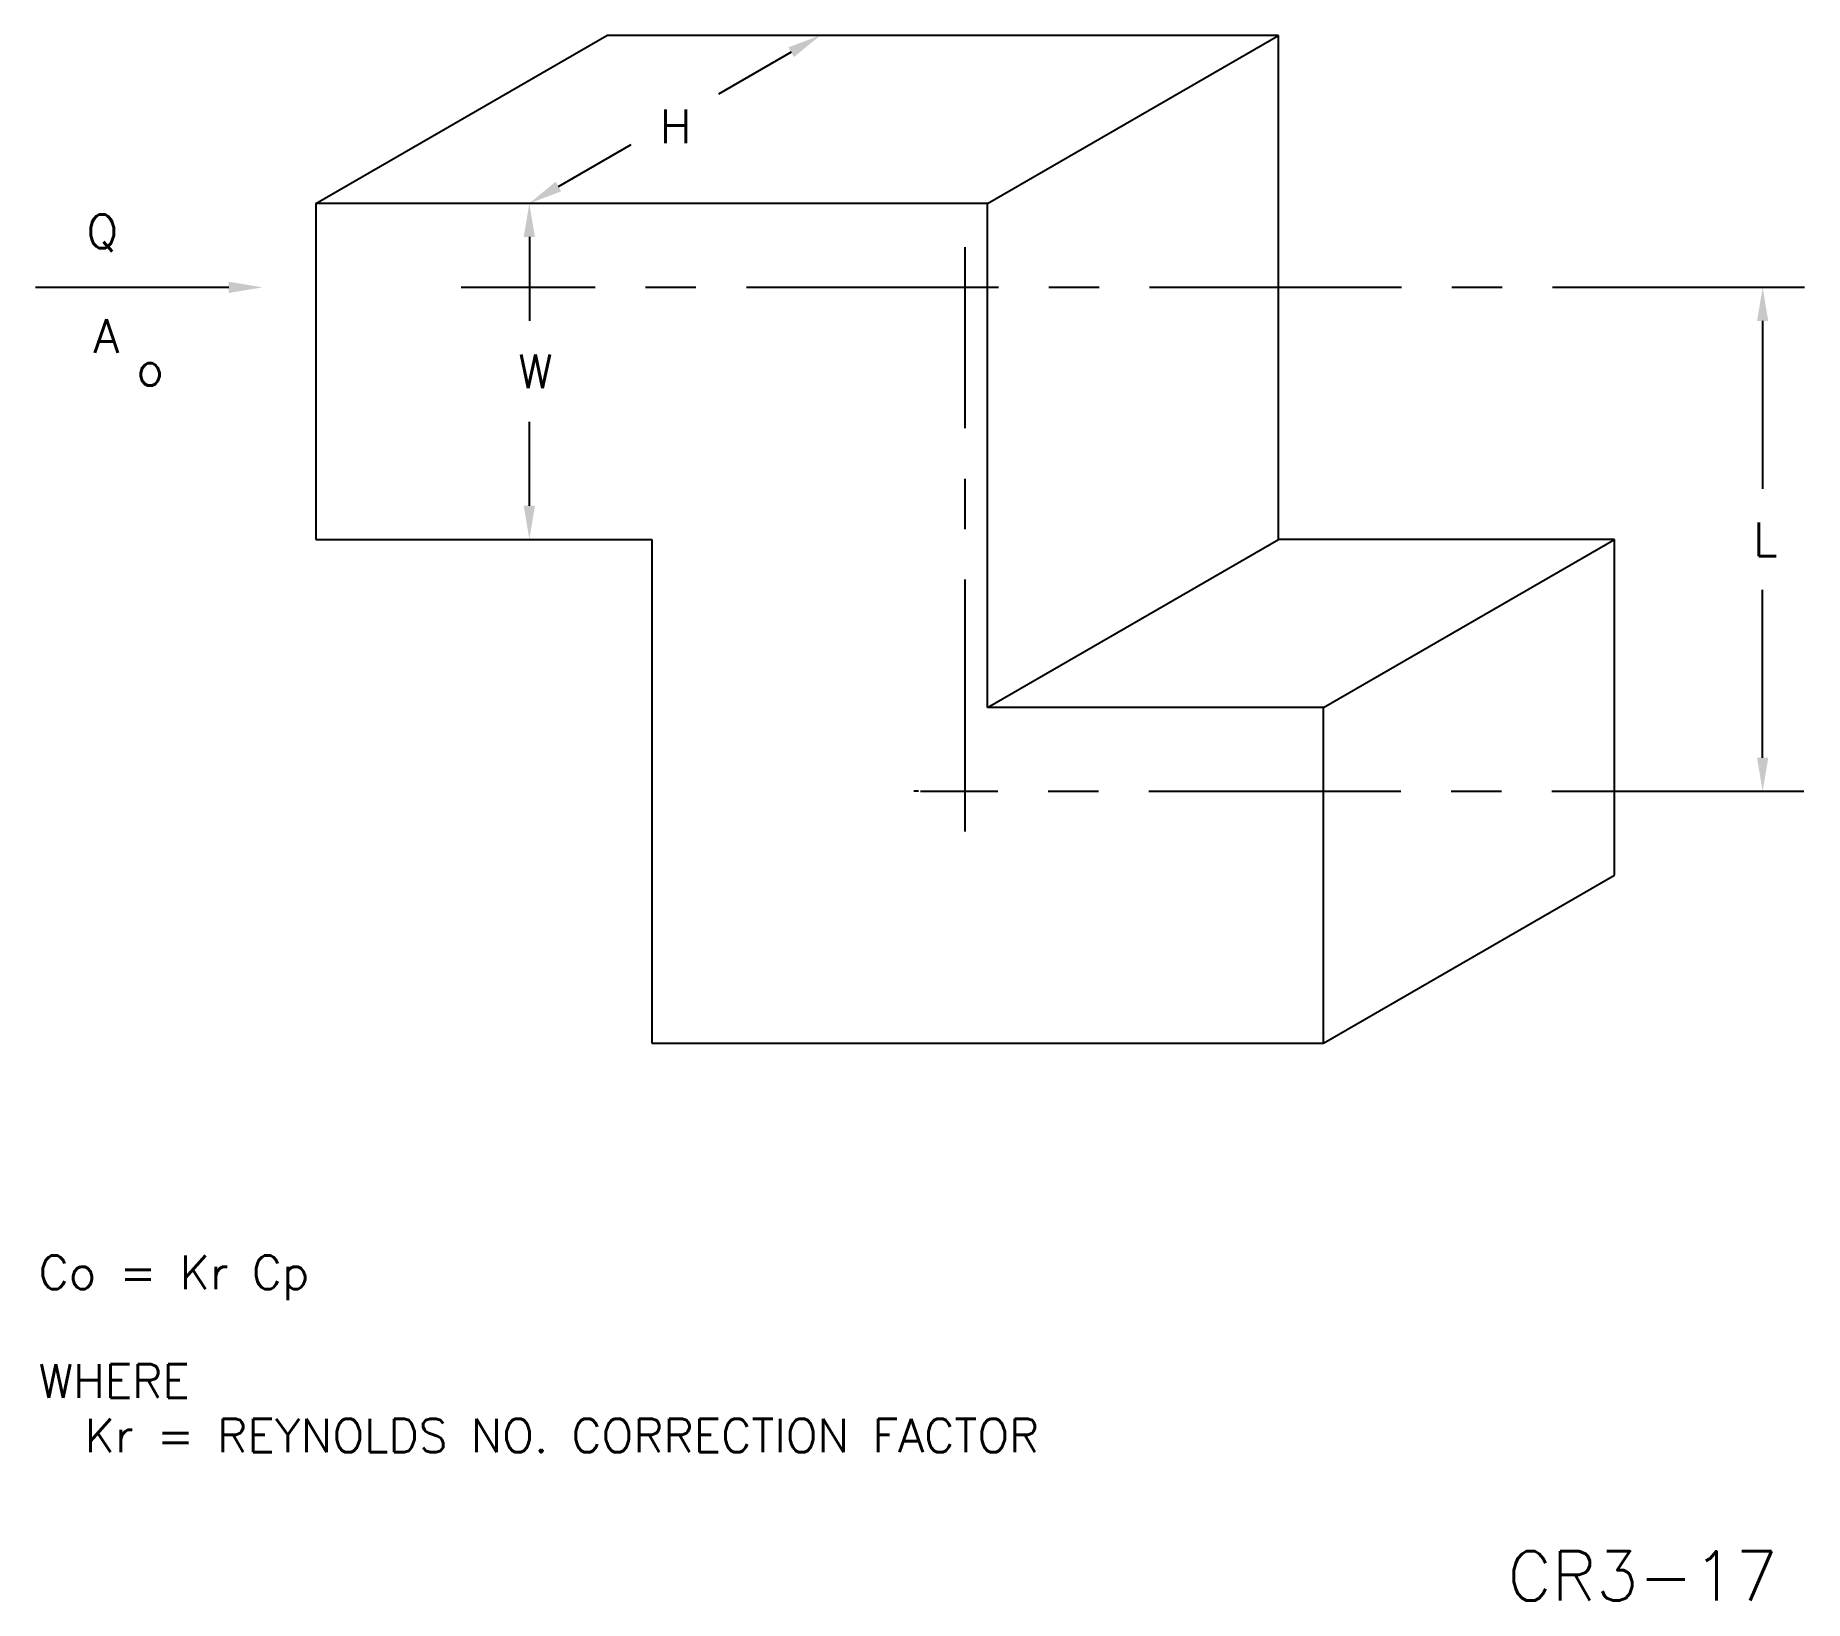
# Model space of a CAD drawing. Extents: x 1.8 to 9.7, y 0.73 to 7.72.
import ezdxf

# ---------------------------------------------------------------- set-up
doc = ezdxf.new("R2010")
doc.units = 0
doc.header["$LTSCALE"] = 0.9
doc.header["$MEASUREMENT"] = 0
doc.linetypes.add('CENTER', pattern=[2, 1.25, -0.25, 0.25, -0.25])
doc.layers.get('0').update_dxf_attribs({"linetype": 'CONTINUOUS'})
doc.layers.add('NUMBER', color=7, linetype='CONTINUOUS')
doc.styles.add('ROMANS', font='romans')

msp = doc.modelspace()

# ---------------------------------------------------------------- linework, layer by layer
for p, q in [((3.0514, 6.9669), (4.3504, 7.7169)), ((7.3504, 7.7169), (4.3504, 7.7169)), ((6.0514, 6.9669), (7.3504, 7.7169)), ((7.3504, 5.4669), (7.3504, 7.7169)), ((5.1741, 7.6419), (4.8493, 7.4544)), ((4.1349, 7.0419), (4.4596, 7.2294)), ((3.0514, 6.9669), (3.0514, 5.4669)), ((6.0514, 6.9669), (3.0514, 6.9669)), ((6.0514, 4.7169), (6.0514, 6.9669)), ((4.005, 6.8169), (4.005, 6.4419)), ((2.663, 6.5919), (1.7995, 6.5919)), ((9.5118, 6.4419), (9.5118, 5.6919)), ((4.005, 5.6169), (4.005, 5.9919)), ((3.0514, 5.4669), (4.5514, 5.4669)), ((4.5514, 5.4669), (4.5514, 3.2169)), ((6.0514, 4.7169), (7.3504, 5.4669)), ((8.8504, 5.4669), (7.3504, 5.4669)), ((7.5514, 4.7169), (8.8504, 5.4669)), ((8.8504, 3.9669), (8.8504, 5.4669)), ((9.5118, 4.4919), (9.5118, 5.2419)), ((7.5514, 4.7169), (6.0514, 4.7169)), ((7.5514, 3.2169), (7.5514, 4.7169)), ((5.7424, 4.3424), (5.7219, 4.3424)), ((5.7219, 4.3424), (5.7219, 4.3424)), ((5.9509, 4.3419), (5.7509, 4.3419)), ((7.5514, 3.2169), (8.8504, 3.9669)), ((4.5514, 3.2169), (7.5514, 3.2169))]:
    msp.add_line(p, q)
at = {"linetype": 'CENTER'}
for p, q in [((5.9509, 4.1627), (5.9509, 6.771)), ((9.6991, 6.5919), (3.7009, 6.5919)), ((9.6961, 4.3419), (5.9509, 4.3419))]:
    msp.add_line(p, q, dxfattribs=at)
for points in [[(5.1866, 7.6202), (5.1616, 7.6635), (5.304, 7.7169)], [(4.1474, 7.0202), (4.1224, 7.0635), (4.005, 6.9669)], [(4.03, 6.8169), (3.98, 6.8169), (4.005, 6.9669)], [(2.663, 6.6169), (2.663, 6.5669), (2.813, 6.5919)], [(9.5368, 6.4419), (9.4868, 6.4419), (9.5118, 6.5919)], [(4.03, 5.6169), (3.98, 5.6169), (4.005, 5.4669)], [(9.5368, 4.4919), (9.4868, 4.4919), (9.5118, 4.3419)]]:
    msp.add_solid(points)

# ---------------------------------------------------------------- texts
at = {"style": 'ROMANS'}
for s, p in [('H', (4.5877, 7.2358)), ('Q', (2.0271, 6.7665)), ('A', (2.0589, 6.2995)), ('o', (2.2505, 6.1532)), ('W', (3.955, 6.1419)), ('L', (9.4689, 5.3919)), ('Co = Kr Cp', (1.8141, 2.1197)), ('WHERE', (1.8141, 1.634)), ('  Kr = REYNOLDS NO. CORRECTION FACTOR', (1.8141, 1.3911))]:
    msp.add_text(s, height=0.15, dxfattribs=at).set_placement(p)
at = {"layer": 'NUMBER', "style": 'ROMANS'}
msp.add_text('CR3-17', height=0.22, dxfattribs=at).set_placement((8.3722, 0.7289))

doc.saveas('drawing.dxf')
